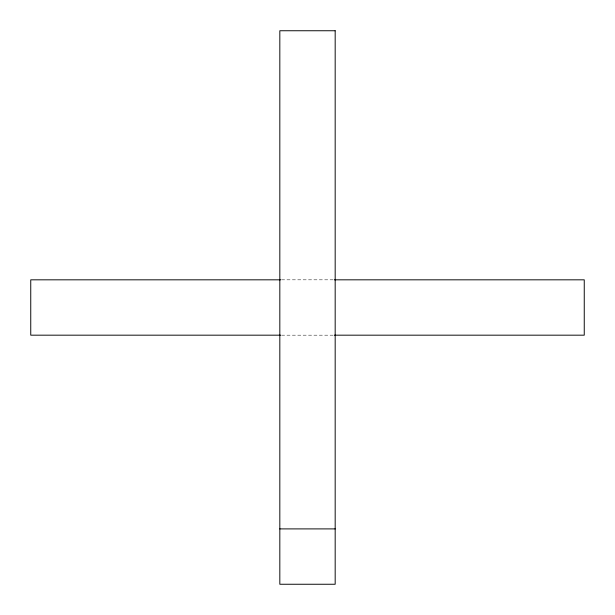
<?xml version="1.0" encoding="UTF-8"?>
<svg xmlns="http://www.w3.org/2000/svg" width="615" height="615" viewBox="0 0 615 615"><rect width="100%" height="100%" fill="white"/><g stroke="black" fill="none" stroke-linecap="round" stroke-linejoin="round"><path stroke-width="0.46" stroke-dasharray="3.08 2.31" d="M281.555 279.825L333.445 279.825M281.555 335.175L333.445 335.175"/><path stroke-width="0.92" d="M280.594 279.825L30.75 279.825L30.75 335.175L280.594 335.175M334.406 279.825L584.25 279.825L584.25 335.175L334.406 335.175M279.825 528.9L335.175 528.9M335.175 30.75L279.825 30.75L279.825 584.25L335.175 584.25L335.175 30.75"/></g></svg>
